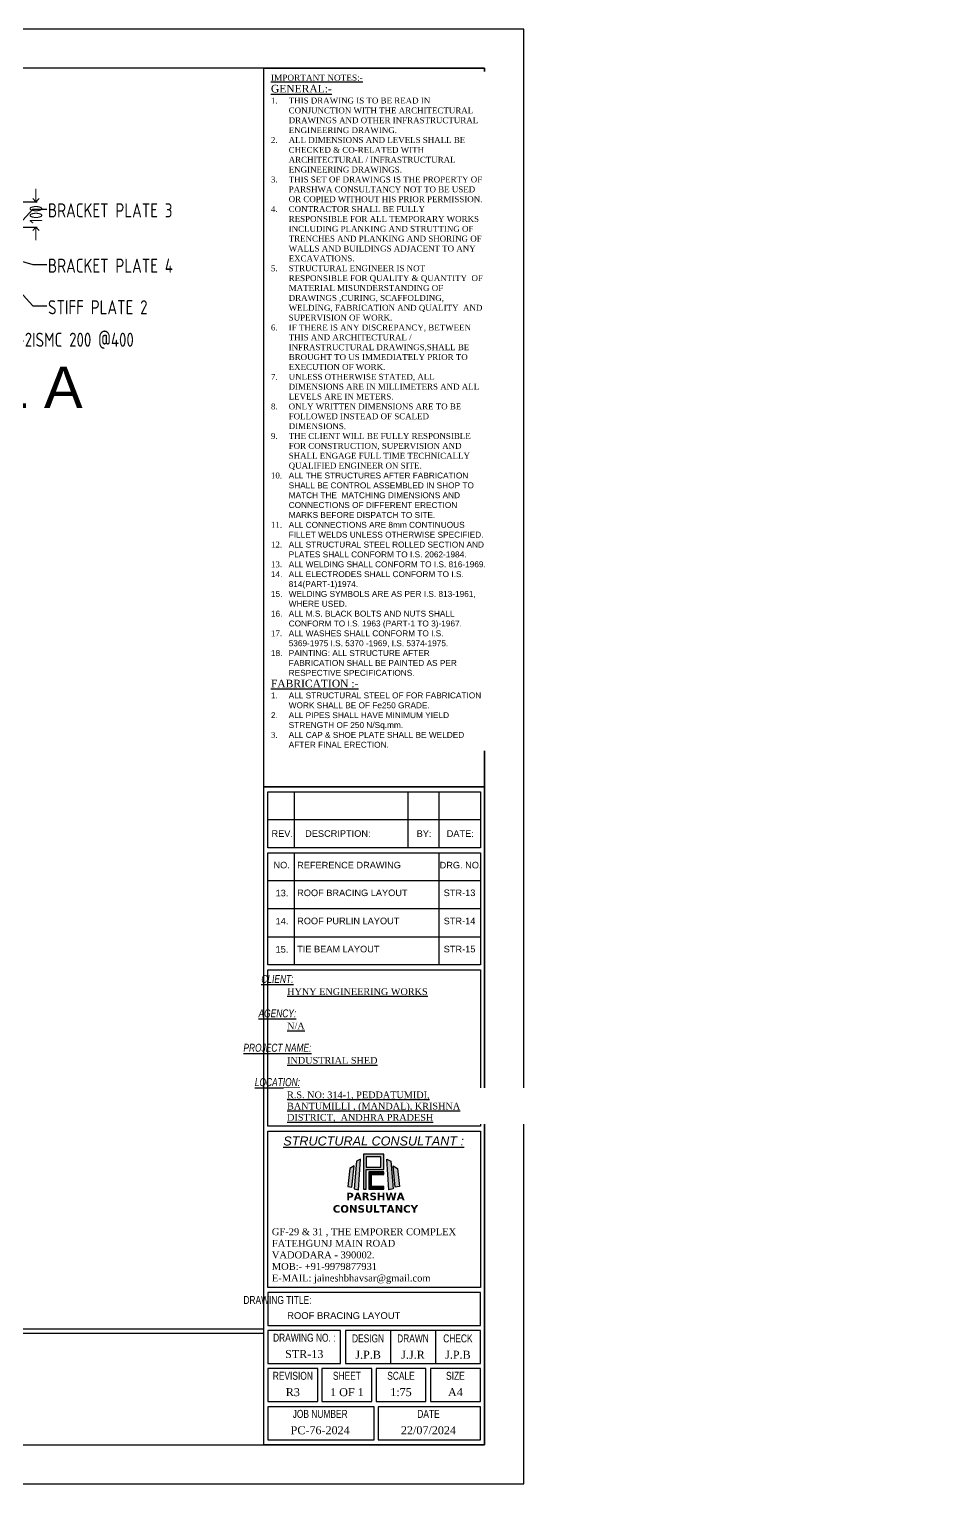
# Model space of a CAD drawing. Header units: millimetres. Extents: x 3470347 to 5996549, y -3470518 to 17149644.
# Drawn here: x 4939037 to 4972441, y 6768858 to 6821582 of the extents above; entities that cross this region are included whole.
import ezdxf
from ezdxf.enums import TextEntityAlignment as Align

# ---------------------------------------------------------------- set-up
doc = ezdxf.new("R2010")
doc.units = ezdxf.units.MM
doc.header["$MEASUREMENT"] = 0
doc.header["$PDMODE"] = 35
doc.header["$PDSIZE"] = -5
doc.linetypes.add('DASHED2', pattern=[0.375, 0.25, -0.125])
doc.layers.get('0').update_dxf_attribs({"linetype": 'CONTINUOUS', "lineweight": 25})
doc.layers.get('DEFPOINTS').update_dxf_attribs({"linetype": 'CONTINUOUS', "lineweight": 25})
for name, color, linetype, lineweight in [('6 TEXT', 7, 'CONTINUOUS', 25), ('rDIMension', 1, 'CONTINUOUS', 18), ('rRCC 1', 3, 'CONTINUOUS', 25), ('rRCC 2', 40, 'CONTINUOUS', 15), ('SHEET', 7, 'CONTINUOUS', 15)]:
    doc.layers.add(name, color=color, linetype=linetype, lineweight=lineweight)
for name, color, linetype in [('Grid', 44, 'CONTINUOUS'), ('lintel', 2, 'CONTINUOUS'), ('STR TEX', 4, 'CONTINUOUS')]:
    doc.layers.add(name, color=color, linetype=linetype)
doc.styles.add('Aerial', font='times.ttf')
doc.styles.add('DIM', font='geniso.shx', dxfattribs={"width": 0.85})
doc.styles.add('JAINIL', font='times.ttf')
doc.styles.add('PDF Arial', font='arial.ttf')
doc.styles.get("Standard").update_dxf_attribs({"font": ''})
doc.styles.add('TEXT3', font='geniso.shx')
doc.styles.add('TEXT3 0.75NA', font='geniso.shx', dxfattribs={"width": 0.75})
doc.styles.get('Standard').set_extended_font_data('AR CENA')
doc.dimstyles.new('ST-100', dxfattribs={"dimscale": 100, "dimtxt": 7, "dimasz": 5, "dimexe": 0.18, "dimexo": 0.0625, "dimgap": 0.2, "dimtad": 0, "dimdec": 0, "dimzin": 0, "dimdsep": 46, "dimtxsty": 'DIM', "dimblk": 'OPEN90', "dimcen": 0.09, "dimclrd": 256, "dimclrt": 7, "dimadec": 0, "dimazin": 0, "dimtfac": 1, "dimtdec": 0, "dimtofl": 0, "dimtmove": 0, "dimatfit": 3, "dimldrblk": 'OPEN90', "dimfxl": 1, "dimtolj": 1, "dimtzin": 0, "dimlwd": -1, "dimarcsym": 0})
doc.dimstyles.new('ST-25', dxfattribs={"dimscale": 100, "dimtxt": 2.5, "dimasz": 2, "dimexe": 0.18, "dimexo": 0.0625, "dimgap": 0.2, "dimtad": 0, "dimdec": 0, "dimlfac": 0.25, "dimzin": 0, "dimdsep": 46, "dimtxsty": 'DIM', "dimblk": 'OPEN90', "dimcen": 0.09, "dimclrd": 256, "dimclrt": 7, "dimadec": 0, "dimazin": 0, "dimtfac": 1, "dimtdec": 0, "dimtofl": 0, "dimtmove": 0, "dimatfit": 3, "dimldrblk": 'OPEN90', "dimfxl": 1, "dimtolj": 1, "dimtzin": 0, "dimlwd": -1, "dimarcsym": 0})

# ---------------------------------------------------------------- blocks, each defined once
blk = doc.blocks.new('_Open90')
at = {"color": 0, "linetype": 'ByBlock', "lineweight": -2}
for p, q in [((0, 0), (-1, 0)), ((-0.5, 0.5), (0, 0)), ((0, 0), (-0.5, -0.5))]:
    blk.add_line(p, q, dxfattribs=at)
blk = doc.blocks.new('*D1532')
at = {"layer": 'DEFPOINTS', "color": 0, "linetype": 'ByBlock'}
for p in [(654784, -1456393), (655363, -1456393), (655363, -1457693)]:
    blk.add_point(p, dxfattribs=at)
at = {"layer": 'rDIMension', "color": 0, "linetype": 'ByBlock', "lineweight": -2}
for p, q in [((655356, -1456393), (654766, -1456393)), ((655356, -1457693), (654766, -1457693))]:
    blk.add_line(p, q, dxfattribs=at)
at = {"layer": 'rDIMension', "linetype": 'ByBlock'}
for p, q in [((654784, -1456493), (654784, -1456870)), ((654784, -1457593), (654784, -1457216))]:
    blk.add_line(p, q, dxfattribs=at)
at = {"layer": 'rDIMension', "linetype": 'ByBlock', "xscale": 100, "yscale": 100, "zscale": 100}
for p, rotation in [((654784, -1456393), 90), ((654784, -1457693), 270)]:
    blk.add_blockref('_Open90', p, dxfattribs=dict(at, rotation=rotation))
at = {"layer": 'rDIMension', "color": 7, "linetype": 'ByBlock', "insert": (654784, -1457043), "char_height": 200, "attachment_point": 5, "rotation": 90, "style": 'DIM'}
blk.add_mtext('\\A1;325', dxfattribs=at)
blk = doc.blocks.new('*D1533')
at = {"layer": 'DEFPOINTS', "color": 0, "linetype": 'ByBlock'}
for p in [(657763, -1455985), (655363, -1456393), (657763, -1456393)]:
    blk.add_point(p, dxfattribs=at)
at = {"layer": 'rDIMension', "color": 0, "linetype": 'ByBlock', "lineweight": -2}
for p, q in [((655363, -1456386), (655363, -1455967)), ((657763, -1456386), (657763, -1455967))]:
    blk.add_line(p, q, dxfattribs=at)
at = {"layer": 'rDIMension', "linetype": 'ByBlock'}
for p, q in [((655463, -1455985), (656390, -1455985)), ((657663, -1455985), (656736, -1455985))]:
    blk.add_line(p, q, dxfattribs=at)
at = {"layer": 'rDIMension', "linetype": 'ByBlock', "xscale": 100, "yscale": 100, "zscale": 100, "rotation": 180}
blk.add_blockref('_Open90', (655363, -1455985), dxfattribs=at)
at = {"layer": 'rDIMension', "linetype": 'ByBlock', "xscale": 100, "yscale": 100, "zscale": 100}
blk.add_blockref('_Open90', (657763, -1455985), dxfattribs=at)
at = {"layer": 'rDIMension', "color": 7, "linetype": 'ByBlock', "insert": (656563, -1455985), "char_height": 200, "attachment_point": 5, "style": 'DIM'}
blk.add_mtext('\\A1;600', dxfattribs=at)
blk = doc.blocks.new('*D1534')
at = {"layer": 'DEFPOINTS', "color": 0, "linetype": 'ByBlock'}
for p in [(655363, -1456216), (655363, -1456393), (655913, -1456393)]:
    blk.add_point(p, dxfattribs=at)
at = {"layer": 'rDIMension', "linetype": 'ByBlock'}
for p, q in [((655263, -1456216), (655163, -1456216)), ((656013, -1456216), (656113, -1456216))]:
    blk.add_line(p, q, dxfattribs=at)
at = {"layer": 'rDIMension', "color": 0, "linetype": 'ByBlock', "lineweight": -2}
for p, q in [((655363, -1456386), (655363, -1456198)), ((655913, -1456386), (655913, -1456198))]:
    blk.add_line(p, q, dxfattribs=at)
at = {"layer": 'rDIMension', "linetype": 'ByBlock', "xscale": 100, "yscale": 100, "zscale": 100}
blk.add_blockref('_Open90', (655363, -1456216), dxfattribs=at)
at = {"layer": 'rDIMension', "linetype": 'ByBlock', "xscale": 100, "yscale": 100, "zscale": 100, "rotation": 180}
blk.add_blockref('_Open90', (655913, -1456216), dxfattribs=at)
at = {"layer": 'rDIMension', "color": 7, "linetype": 'ByBlock', "insert": (655638, -1456216), "char_height": 200, "attachment_point": 5, "style": 'DIM'}
blk.add_mtext('\\A1;138', dxfattribs=at)
blk = doc.blocks.new('*D1535')
at = {"layer": 'DEFPOINTS', "color": 0, "linetype": 'ByBlock'}
for p in [(657163, -1456216), (655913, -1456393), (657163, -1456393)]:
    blk.add_point(p, dxfattribs=at)
at = {"layer": 'rDIMension', "color": 0, "linetype": 'ByBlock', "lineweight": -2}
for p, q in [((655913, -1456386), (655913, -1456198)), ((657163, -1456387), (657163, -1456198))]:
    blk.add_line(p, q, dxfattribs=at)
at = {"layer": 'rDIMension', "linetype": 'ByBlock'}
for p, q in [((656013, -1456216), (656382, -1456216)), ((657063, -1456216), (656694, -1456216))]:
    blk.add_line(p, q, dxfattribs=at)
at = {"layer": 'rDIMension', "linetype": 'ByBlock', "xscale": 100, "yscale": 100, "zscale": 100, "rotation": 180}
blk.add_blockref('_Open90', (655913, -1456216), dxfattribs=at)
at = {"layer": 'rDIMension', "linetype": 'ByBlock', "xscale": 100, "yscale": 100, "zscale": 100}
blk.add_blockref('_Open90', (657163, -1456216), dxfattribs=at)
at = {"layer": 'rDIMension', "color": 7, "linetype": 'ByBlock', "insert": (656538, -1456216), "char_height": 200, "attachment_point": 5, "style": 'DIM'}
blk.add_mtext('\\A1;313', dxfattribs=at)
blk = doc.blocks.new('*D1536')
at = {"layer": 'DEFPOINTS', "color": 0, "linetype": 'ByBlock'}
for p in [(657763, -1456216), (657163, -1456393), (657763, -1456393)]:
    blk.add_point(p, dxfattribs=at)
at = {"layer": 'rDIMension', "color": 0, "linetype": 'ByBlock', "lineweight": -2}
for p, q in [((657163, -1456386), (657163, -1456198)), ((657763, -1456386), (657763, -1456198))]:
    blk.add_line(p, q, dxfattribs=at)
at = {"layer": 'rDIMension', "linetype": 'ByBlock'}
for p, q in [((657263, -1456216), (657307, -1456216)), ((657663, -1456216), (657619, -1456216))]:
    blk.add_line(p, q, dxfattribs=at)
at = {"layer": 'rDIMension', "linetype": 'ByBlock', "xscale": 100, "yscale": 100, "zscale": 100, "rotation": 180}
blk.add_blockref('_Open90', (657163, -1456216), dxfattribs=at)
at = {"layer": 'rDIMension', "linetype": 'ByBlock', "xscale": 100, "yscale": 100, "zscale": 100}
blk.add_blockref('_Open90', (657763, -1456216), dxfattribs=at)
at = {"layer": 'rDIMension', "color": 7, "linetype": 'ByBlock', "insert": (657463, -1456216), "char_height": 200, "attachment_point": 5, "style": 'DIM'}
blk.add_mtext('\\A1;150', dxfattribs=at)
blk = doc.blocks.new('*D1537')
at = {"layer": 'DEFPOINTS', "color": 0, "linetype": 'ByBlock'}
for p in [(655399, -1457295), (655141, -1457693), (655363, -1457693)]:
    blk.add_point(p, dxfattribs=at)
at = {"layer": 'rDIMension', "linetype": 'ByBlock'}
for p, q in [((655141, -1457195), (655141, -1457095)), ((655141, -1457693), (655141, -1457984)), ((655141, -1457793), (655141, -1457893))]:
    blk.add_line(p, q, dxfattribs=at)
at = {"layer": 'rDIMension', "color": 0, "linetype": 'ByBlock', "lineweight": -2}
for p, q in [((655392, -1457295), (655123, -1457295)), ((655356, -1457693), (655123, -1457693))]:
    blk.add_line(p, q, dxfattribs=at)
at = {"layer": 'rDIMension', "linetype": 'ByBlock', "xscale": 100, "yscale": 100, "zscale": 100}
for p, rotation in [((655141, -1457295), 270), ((655141, -1457693), 90)]:
    blk.add_blockref('_Open90', p, dxfattribs=dict(at, rotation=rotation))
at = {"layer": 'rDIMension', "color": 7, "linetype": 'ByBlock', "insert": (655141, -1458140), "char_height": 200, "attachment_point": 5, "rotation": 90, "style": 'DIM'}
blk.add_mtext('\\A1;100', dxfattribs=at)
blk = doc.blocks.new('*D1538')
at = {"layer": 'DEFPOINTS', "color": 0, "linetype": 'ByBlock'}
for p in [(655141, -1456895), (655399, -1456895), (655399, -1457295)]:
    blk.add_point(p, dxfattribs=at)
at = {"layer": 'rDIMension', "color": 0, "linetype": 'ByBlock', "lineweight": -2}
for p, q in [((655392, -1456895), (655123, -1456895)), ((655392, -1457295), (655123, -1457295))]:
    blk.add_line(p, q, dxfattribs=at)
at = {"layer": 'rDIMension', "linetype": 'ByBlock'}
for p, q in [((655141, -1456795), (655141, -1456695)), ((655141, -1456895), (655141, -1456724)), ((655141, -1457395), (655141, -1457495))]:
    blk.add_line(p, q, dxfattribs=at)
at = {"layer": 'rDIMension', "linetype": 'ByBlock', "xscale": 100, "yscale": 100, "zscale": 100}
for p, rotation in [((655141, -1456895), 270), ((655141, -1457295), 90)]:
    blk.add_blockref('_Open90', p, dxfattribs=dict(at, rotation=rotation))
at = {"layer": 'rDIMension', "color": 7, "linetype": 'ByBlock', "insert": (655141, -1456568), "char_height": 200, "attachment_point": 5, "rotation": 90, "style": 'DIM'}
blk.add_mtext('\\A1;100', dxfattribs=at)
blk = doc.blocks.new('*D1539')
at = {"layer": 'DEFPOINTS', "color": 0, "linetype": 'ByBlock'}
for p in [(657763, -1456393), (658130, -1456393), (657763, -1456792)]:
    blk.add_point(p, dxfattribs=at)
at = {"layer": 'rDIMension', "linetype": 'ByBlock'}
for p, q in [((658130, -1456293), (658130, -1456193)), ((658130, -1456892), (658130, -1456992))]:
    blk.add_line(p, q, dxfattribs=at)
at = {"layer": 'rDIMension', "color": 0, "linetype": 'ByBlock', "lineweight": -2}
for p, q in [((657769, -1456393), (658148, -1456393)), ((657769, -1456792), (658148, -1456792))]:
    blk.add_line(p, q, dxfattribs=at)
at = {"layer": 'rDIMension', "linetype": 'ByBlock', "xscale": 100, "yscale": 100, "zscale": 100}
for p, rotation in [((658130, -1456393), 270), ((658130, -1456792), 90)]:
    blk.add_blockref('_Open90', p, dxfattribs=dict(at, rotation=rotation))
at = {"layer": 'rDIMension', "color": 7, "linetype": 'ByBlock', "insert": (658130, -1456592), "char_height": 200, "attachment_point": 5, "rotation": 90, "style": 'DIM'}
blk.add_mtext('\\A1;100', dxfattribs=at)
blk = doc.blocks.new('*D1540')
at = {"layer": 'DEFPOINTS', "color": 0, "linetype": 'ByBlock'}
for p in [(655763, -1458493), (657363, -1458493), (657363, -1458643)]:
    blk.add_point(p, dxfattribs=at)
at = {"layer": 'rDIMension', "color": 0, "linetype": 'ByBlock', "lineweight": -2}
for p, q in [((655763, -1458499), (655763, -1458661)), ((657363, -1458499), (657363, -1458661))]:
    blk.add_line(p, q, dxfattribs=at)
at = {"layer": 'rDIMension', "linetype": 'ByBlock'}
for p, q in [((655863, -1458643), (656381, -1458643)), ((657263, -1458643), (656744, -1458643))]:
    blk.add_line(p, q, dxfattribs=at)
at = {"layer": 'rDIMension', "linetype": 'ByBlock', "xscale": 100, "yscale": 100, "zscale": 100, "rotation": 180}
blk.add_blockref('_Open90', (655763, -1458643), dxfattribs=at)
at = {"layer": 'rDIMension', "linetype": 'ByBlock', "xscale": 100, "yscale": 100, "zscale": 100}
blk.add_blockref('_Open90', (657363, -1458643), dxfattribs=at)
at = {"layer": 'rDIMension', "color": 7, "linetype": 'ByBlock', "insert": (656563, -1458643), "char_height": 200, "attachment_point": 5, "style": 'DIM'}
blk.add_mtext('\\A1;400', dxfattribs=at)
blk = doc.blocks.new('Q')
at = {"linetype": 'Continuous', "ltscale": 0.5}
h = blk.add_hatch(color=152, dxfattribs=at)
h.dxf.hatch_style = 1
h.paths.add_polyline_path([(6.07, 15.37), (5.53, 10.52), (6.67, 10.29), (7.27, 16.02)])
h.paths.add_polyline_path([(18.9, 15.37), (19.44, 10.52), (18.3, 10.29), (17.7, 16.02)])
h = blk.add_hatch(color=10, dxfattribs=at)
h.dxf.hatch_style = 1
h.paths.add_polyline_path([(7.87, 17.31), (7.27, 9.83), (8.41, 9.62), (8.96, 17.82)])
h.paths.add_polyline_path([(17.1, 17.31), (17.7, 9.83), (16.56, 9.62), (16.01, 17.82)])
h = blk.add_hatch(color=152, dxfattribs=at)
h.dxf.hatch_style = 1
h.paths.add_polyline_path([(9.79, 19.18), (9.79, 9.76), (10.5, 9.76), (10.5, 15.05), (15.19, 15.05), (15.19, 19.18)])
h.paths.add_polyline_path([(10.5, 18.5), (10.5, 15.72), (14.45, 15.72), (14.45, 18.5)], flags=16)
h = blk.add_hatch(color=152, dxfattribs=at)
h.dxf.hatch_style = 1
h.paths.add_polyline_path([(11.15, 14.43), (11.15, 9.76), (15.19, 9.76), (15.19, 10.52), (11.87, 10.52), (11.87, 13.69), (15.19, 13.69), (15.19, 14.43)])
at = {"color": 152, "linetype": 'Continuous'}
for points in [[(6.07, 15.37), (5.53, 10.52), (6.67, 10.29), (7.27, 16.02), (6.07, 15.37)], [(9.79, 19.18), (9.79, 9.76), (10.5, 9.76), (10.5, 15.05), (15.19, 15.05), (15.19, 19.18), (9.79, 19.18)], [(10.5, 18.5), (10.5, 15.72), (14.45, 15.72), (14.45, 18.5), (10.5, 18.5)], [(18.9, 15.37), (19.44, 10.52), (18.3, 10.29), (17.7, 16.02), (18.9, 15.37)], [(11.15, 14.43), (11.15, 9.76), (15.19, 9.76), (15.19, 10.52), (11.87, 10.52), (11.87, 13.69), (15.19, 13.69), (15.19, 14.43), (11.15, 14.43)]]:
    blk.add_lwpolyline(points, dxfattribs=at)
at = {"color": 10, "linetype": 'Continuous'}
for points in [[(7.87, 17.31), (7.27, 9.83), (8.41, 9.62), (8.96, 17.82), (7.87, 17.31)], [(17.1, 17.31), (17.7, 9.83), (16.56, 9.62), (16.01, 17.82), (17.1, 17.31)]]:
    blk.add_lwpolyline(points, dxfattribs=at)
at = {"linetype": 'Continuous', "insert": (1.32, 8.82), "char_height": 2, "attachment_point": 1}
blk.add_mtext_dynamic_manual_height_columns('\\pxqc;{\\fVerdana|b1|i0|c0|p34;\\C152;PARSHWA\\PCONSULTANCY }', width=23.282, gutter_width=1, heights=[6.3], dxfattribs=at)
blk = doc.blocks.new('DA')
at = {"layer": '6 TEXT', "linetype": 'ByBlock'}
h = blk.add_hatch(color=8, dxfattribs=at)
h.dxf.hatch_style = 1
h.paths.add_polyline_path([(655786.7, -1457716.5), (656050.7, -1457716.5, 0.4142136), (656062.7, -1457704.5), (656062.7, -1457692.5), (655762.7, -1457692.5), (655762.7, -1458492.5), (656062.7, -1458492.5), (656062.7, -1458480.5, 0.4142136), (656050.7, -1458468.5), (655786.7, -1458468.5)])
h = blk.add_hatch(color=8, dxfattribs=at)
h.dxf.hatch_style = 1
h.paths.add_polyline_path([(657338.7, -1457716.5), (657074.7, -1457716.5, -0.4142136), (657062.7, -1457704.5), (657062.7, -1457692.5), (657362.7, -1457692.5), (657362.7, -1458492.5), (657062.7, -1458492.5), (657062.7, -1458480.5, -0.4142136), (657074.7, -1458468.5), (657338.7, -1458468.5)])
at = {"color": 9, "linetype": 'DASHED2'}
for p, q in [((655912.7, -1456392.5), (655912.7, -1457692.5)), ((657162.7, -1456392.8), (657162.7, -1457692.8)), ((657762.7, -1456792.3), (655362.7, -1456792.3))]:
    blk.add_line(p, q, dxfattribs=at)
at = {"color": 1, "linetype": 'ByBlock'}
for points in [[(655398.7, -1456874.5), (655398.7, -1456914.5), (655698.7, -1456914.5), (655698.7, -1456874.5)], [(657726.7, -1456874.5), (657726.7, -1456914.5), (657426.7, -1456914.5), (657426.7, -1456874.5)], [(655398.7, -1457314.5), (655398.7, -1457274.5), (655698.7, -1457274.5), (655698.7, -1457314.5)], [(657726.7, -1457314.5), (657726.7, -1457274.5), (657426.7, -1457274.5), (657426.7, -1457314.5)]]:
    blk.add_lwpolyline(points, close=True, dxfattribs=at)
at = {"layer": '6 TEXT', "color": 30, "linetype": 'ByBlock', "true_color": 0xf26722}
blk.add_lwpolyline([(655362.7, -1456392.5), (657762.7, -1456392.5), (657762.7, -1457692.5), (655362.7, -1457692.5)], close=True, dxfattribs=at)
at = {"layer": '6 TEXT', "color": 6, "linetype": 'ByBlock'}
for points in [[(656062.7, -1457704.5), (656062.7, -1457692.5), (655762.7, -1457692.5), (655762.7, -1458492.5), (656062.7, -1458492.5), (656062.7, -1458480.5, 0.4142136), (656050.7, -1458468.5), (655786.7, -1458468.5), (655786.7, -1457716.5), (656050.7, -1457716.5, 0.4142136)], [(657062.7, -1457704.5), (657062.7, -1457692.5), (657362.7, -1457692.5), (657362.7, -1458492.5), (657062.7, -1458492.5), (657062.7, -1458480.5, -0.4142136), (657074.7, -1458468.5), (657338.7, -1458468.5), (657338.7, -1457716.5), (657074.7, -1457716.5, -0.4142136)]]:
    blk.add_lwpolyline(points, format="xyb", close=True, dxfattribs=at)
at = {"layer": 'lintel', "color": 1, "linetype": 'ByBlock'}
for points in [[(655698.7, -1456392.5), (655762.7, -1456392.5), (655762.7, -1458492.5), (655698.7, -1458492.5)], [(657426.7, -1456392.5), (657362.7, -1456392.5), (657362.7, -1458492.5), (657426.7, -1458492.5)]]:
    blk.add_lwpolyline(points, close=True, dxfattribs=at)
at = {"layer": 'lintel', "color": 4, "linetype": 'ByBlock'}
for points in [[(655818.5, -1456472.7), (655590.3, -1456708.4), (656007, -1457111.9), (656235.1, -1456876.2)], [(655819, -1456503.3), (655620.9, -1456707.9), (656006.5, -1457081.3), (656204.6, -1456876.7)], [(657326.7, -1456502.5), (656998.7, -1456502.5), (656998.7, -1457082.5), (657326.7, -1457082.5)], [(657305.1, -1456524.1), (657020.3, -1456524.1), (657020.3, -1457060.9), (657305.1, -1457060.9)]]:
    blk.add_lwpolyline(points, close=True, dxfattribs=at)
at = {"layer": 'rRCC 1', "color": 7, "char_height": 220, "attachment_point": 4, "line_spacing_factor": 0.7, "style": 'DIM'}
for s, insert in [('\\A1;BRACKET PLATE 3', (658317.7, -1456527.8)), ('\\A1;BRACKET PLATE 4', (658317.7, -1457390.6)), ('\\A1;STIFF PLATE 2', (658317.7, -1458038.7))]:
    blk.add_mtext(s, dxfattribs=dict(at, insert=insert))
at = {"layer": 'rRCC 1', "color": 7, "insert": (657954.9, -1458561.4), "char_height": 220, "attachment_point": 4, "style": 'DIM', "bg_fill": 2}
blk.add_mtext('\\A1;2ISMC 200 @400', dxfattribs=at)
at = {"layer": 'rRCC 2', "style": 'PDF Arial'}
blk.add_text('DETAIL A', height=648.43, dxfattribs=at).set_placement((656845.2, -1459286.9), align=Align.MIDDLE_CENTER)
at = {"layer": 'rDIMension', "color": 7, "linetype": 'ByBlock'}
for base, p1, p2, picture, middle in [((657762.7, -1455984.5), (655362.7, -1456392.5), (657762.7, -1456392.5), '*D1533', (656562.7, -1455984.5)), ((655362.7234035, -1456216.1929618), (655912.7234035, -1456392.53134), (655362.7234035, -1456392.53134), '*D1534', (655637.7234035, -1456216.1929618)), ((657162.7234035, -1456216.1929618), (655912.7234035, -1456392.53134), (657162.7234035, -1456392.7634653), '*D1535', (656537.7234035, -1456216.1929618)), ((657762.7, -1456216.2), (657162.7, -1456392.5), (657762.7, -1456392.5), '*D1536', (657462.7, -1456216.2)), ((657362.7, -1458643.1), (655762.7, -1458492.5), (657362.7, -1458492.5), '*D1540', (656562.7, -1458643.1))]:
    dim = blk.add_linear_dim(base=base, p1=p1, p2=p2, dimstyle='ST-25', override={"dimtxt": 2, "dimasz": 1, "dimblk": 'Open90', "dimtmove": 1}, dxfattribs=at)
    dim.commit()
    dim.dimension.update_dxf_attribs({"geometry": picture, "text_midpoint": middle})
dim = blk.add_aligned_dim(p1=(657762.7, -1456792.3), p2=(657762.7, -1456392.5), distance=-367.1, dimstyle='ST-25', override={"dimtxt": 2, "dimasz": 1, "dimblk": 'Open90', "dimtmove": 1}, dxfattribs=at)
dim.commit()
dim.dimension.update_dxf_attribs({"geometry": '*D1539', "text_midpoint": (658129.9, -1456592.4)})
dim = blk.add_linear_dim(base=(654783.7, -1456392.5), p1=(655362.7, -1457692.5), p2=(655362.7, -1456392.5), angle=90, dimstyle='ST-25', override={"dimtxt": 2, "dimasz": 1, "dimblk": 'Open90', "dimtmove": 1}, dxfattribs=at)
dim.commit()
dim.dimension.update_dxf_attribs({"geometry": '*D1532', "text_midpoint": (654783.7, -1457042.5)})
for base, p1, p2, picture, middle in [((655141.1, -1456894.5), (655398.7, -1457294.5), (655398.7, -1456894.5), '*D1538', (655141.1, -1456567.8)), ((655141.0674266, -1457692.53134), (655398.7234035, -1457294.53134), (655362.7234035, -1457692.53134), '*D1537', (655141.0674266, -1458139.6847499))]:
    dim = blk.add_linear_dim(base=base, p1=p1, p2=p2, angle=90, dimstyle='ST-25', override={"dimtxt": 2, "dimasz": 1, "dimblk": 'Open90', "dimtmove": 1}, dxfattribs=at)
    dim.commit()
    dim.dimension.update_dxf_attribs({"geometry": picture, "text_midpoint": middle, "dimtype": 128})
at = {"layer": 'rRCC 1'}
for points in [[(657762.7, -1456855.6), (658082.8, -1456507.7), (658300.6, -1456507.7)], [(657426.7, -1457180.6), (658082.8, -1457370.5), (658300.6, -1457370.5)], [(657576.7, -1457462.5), (658082.8, -1458018.6), (658300.6, -1458018.6)]]:
    blk.add_leader(points, dimstyle='ST-100', override={"dimasz": 1.3}, dxfattribs=at)
blk.add_leader([(657426.7, -1458242.6), (657834.7, -1458561.4), (657937.5, -1458561.4)], dimstyle='ST-100', override={"dimasz": 1.3}, dxfattribs=at)

msp = doc.modelspace()

# ---------------------------------------------------------------- linework, layer by layer
at = {"lineweight": 25}
for p, q in [((4948647.56, 6793938.68, 0), (4948647.56, 6791915.14, 0)), ((4952757.04, 6793938.68, 0), (4952757.04, 6791915.14, 0)), ((4953880.96, 6793938.68, 0), (4953880.96, 6791915.14, 0)), ((4947690.77, 6792934.48, 0), (4955388.78, 6792934.48, 0)), ((4948647.56, 6791733.15, 0), (4948647.56, 6787670.93, 0)), ((4953880.96, 6791733.15, 0), (4953880.96, 6787670.93, 0)), ((4947690.77, 6790728.96, 0), (4955388.78, 6790728.96, 0)), ((4947690.77, 6789709.62, 0), (4955388.78, 6789709.62, 0)), ((4947690.77, 6788690.27, 0), (4955388.78, 6788690.27, 0)), ((4883814.56, 6774476.57, 0), (4947539.01, 6774476.57, 0)), ((4883814.56, 6774319.46, 0), (4947539.01, 6774319.46, 0)), ((4952134.81, 6774418.46, 0), (4952134.81, 6773219.53, 0)), ((4953761.8, 6774418.46, 0), (4953761.8, 6773219.53, 0))]:
    msp.add_line(p, q, dxfattribs=at)
at = {"lineweight": 25, "elevation": 0}
for points in [[(4955540.55, 6794120.67), (4947539.01, 6794120.67), (4947539.01, 6820164.3), (4955540.55, 6820164.3)], [(4947539.01, 6794120.67), (4955540.55, 6794120.67), (4955540.55, 6770275.68), (4947539.01, 6770275.68)], [(4947690.77, 6793938.68), (4955388.78, 6793938.68), (4955388.78, 6791915.14), (4947690.77, 6791915.14)], [(4947690.77, 6791733.15), (4955388.78, 6791733.15), (4955388.78, 6787670.93), (4947690.77, 6787670.93)], [(4955388.78, 6781826.16), (4947690.77, 6781826.16), (4947690.77, 6787488.94), (4955388.78, 6787488.94)], [(4955388.78, 6775981.38), (4947690.77, 6775981.38), (4947690.77, 6781644.16), (4955388.78, 6781644.16)], [(4947690.77, 6774600.46), (4955388.78, 6774600.46), (4955388.78, 6775799.39), (4947690.77, 6775799.39)], [(4947690.77, 6773219.53), (4950325.83, 6773219.53), (4950325.83, 6774418.46), (4947690.77, 6774418.46)], [(4950507.83, 6773219.53), (4955388.78, 6773219.53), (4955388.78, 6774418.46), (4950507.83, 6774418.46)], [(4947690.77, 6771838.6), (4949498.18, 6771838.6), (4949498.18, 6773037.54), (4947690.77, 6773037.54)], [(4949649.95, 6771838.6), (4951457.36, 6771838.6), (4951457.36, 6773037.54), (4949649.95, 6773037.54)], [(4951609.13, 6771838.6), (4953416.54, 6771838.6), (4953416.54, 6773037.54), (4951609.13, 6773037.54)], [(4953581.37, 6771838.6), (4955388.78, 6771838.6), (4955388.78, 6773037.54), (4953581.37, 6773037.54)], [(4947690.77, 6770457.68), (4951539.78, 6770457.68), (4951539.78, 6771656.61), (4947690.77, 6771656.61)], [(4951691.54, 6770457.68), (4955388.78, 6770457.68), (4955388.78, 6771656.61), (4951691.54, 6771656.61)]]:
    msp.add_lwpolyline(points, close=True, dxfattribs=at)

# ---------------------------------------------------------------- block references
at = {"lineweight": 25, "xscale": 134.9460513000935, "yscale": 134.9460513000935, "zscale": 134.9460513000935}
msp.add_blockref('Q', (4949837.99, 6778219.84, 0), dxfattribs=at)
at = {"layer": 'lintel', "color": 1, "linetype": 'ByBlock', "xscale": 2.32404415192793, "yscale": 2.32404415192793, "zscale": 2.32404415192793}
msp.add_blockref('DA', (3409762.28, 10200047.63), dxfattribs=at)

# ---------------------------------------------------------------- texts
at = {"lineweight": 25, "attachment_point": 2}
for s, insert, char_height, style in [('\\pxql;{\\farial|b0|i1|c0|p0;\\L\\C1;CLIENT:}', (4948034.77, 6787302.57, 0), 290.0069, 'TEXT3 0.75NA'), ('\\pxql;{\\farial|b0|i1|c0|p0;\\L\\C1;AGENCY:}', (4948034.77, 6786056.15, 0), 290.0069, 'TEXT3 0.75NA'), ('\\pxql;{\\farial|b0|i1|c0|p0;\\L\\C1;PROJECT NAME:}', (4948034.77, 6784809.74, 0), 290.0069, 'TEXT3 0.75NA'), ('\\pxql;{\\farial|b0|i1|c0|p0;\\L\\C1;LOCATION:}', (4948034.77, 6783563.32, 0), 290.0069, 'TEXT3 0.75NA'), ('\\pxqc;{\\farial|b0|i1|c0|p0;\\L\\W1;\\C1;STRUCTURAL CONSULTANT : }', (4951522.83, 6781449.28, 0), 327.0625, 'TEXT3 0.75NA'), ('\\pxql;{\\farial|b0|i0|c0|p0;\\C1;DRAWING TITLE:}', (4948034.77, 6775668.18, 0), 290.0069, 'TEXT3 0.75NA'), ('\\pxqc;{\\farial|b0|i0|c0|p0;\\C1;DRAWING NO. :}', (4949008.3, 6774302, 0), 290.0069, 'TEXT3 0.75NA'), ('\\pxqc;{\\farial|b0|i0|c0|p0;\\C1;DESIGN}', (4951321.32, 6774276.85, 0), 290.0069, 'TEXT3 0.75NA'), ('\\pxqc;{\\farial|b0|i0|c0|p0;\\C1;DRAWN}', (4952948.3, 6774276.85, 0), 290.0069, 'TEXT3 0.75NA'), ('\\pxqc;{\\farial|b0|i0|c0|p0;\\C1;CHECK}', (4954575.29, 6774276.85, 0), 290.0069, 'TEXT3 0.75NA'), ('\\pxqc;{\\C22;STR-13}', (4949008.3, 6773709.52, 0), 290.0069, 'JAINIL'), ('\\pxqc;{\\C22;J.P.B}', (4951321.32, 6773684.38, 0), 290.0069, 'JAINIL'), ('\\pxqc;{\\C22;J.J.R}', (4952948.3, 6773684.38, 0), 290.0069, 'JAINIL'), ('\\pxqc;{\\C22;J.P.B}', (4954575.29, 6773684.38, 0), 290.0069, 'JAINIL'), ('\\pxqc;{\\farial|b0|i0|c0|p0;\\C1;REVISION}', (4948594.48, 6772921.07, 0), 290.0069, 'TEXT3 0.75NA'), ('\\pxqc;{\\farial|b0|i0|c0|p0;\\C1;SHEET}', (4950553.66, 6772921.07, 0), 290.0069, 'TEXT3 0.75NA'), ('\\pxqc;{\\farial|b0|i0|c0|p0;\\C1;SCALE}', (4952512.83, 6772921.07, 0), 290.0069, 'TEXT3 0.75NA'), ('\\pxqc;{\\farial|b0|i0|c0|p0;\\C1;SIZE}', (4954485.07, 6772921.07, 0), 290.0069, 'TEXT3 0.75NA'), ('\\pxqc;{\\C22;R3}', (4948594.48, 6772328.59, 0), 290.0069, 'JAINIL'), ('\\pxqc;{\\C22;1 OF 1}', (4950553.66, 6772328.59, 0), 290.0069, 'JAINIL'), ('\\pxqc;{\\C22;1:75}', (4952512.83, 6772328.59, 0), 290.0069, 'JAINIL'), ('\\pxqc;{\\C22;A4}', (4954485.07, 6772328.59, 0), 290.0069, 'JAINIL'), ('\\pxqc;{\\farial|b0|i0|c0|p0;\\C1;JOB NUMBER}', (4949584.53, 6771540.15, 0), 290.0069, 'TEXT3 0.75NA'), ('\\pxqc;{\\farial|b0|i0|c0|p0;\\C1;DATE}', (4953509.41, 6771540.15, 0), 290.0069, 'TEXT3 0.75NA'), ('\\pxqc;{\\C22;PC-76-2024', (4949584.53, 6770947.67, 0), 290.0069, 'JAINIL'), ('\\pxqc;{\\C22;22/07/2024}', (4953509.41, 6770947.67, 0), 290.0069, 'JAINIL')]:
    msp.add_mtext(s, dxfattribs=dict(at, insert=insert, char_height=char_height, style=style))
at = {"lineweight": 25, "attachment_point": 1, "style": 'TEXT3'}
for s, insert, char_height, width in [('{\\ftimes new roman|b0|i0|c0|p0;\\LHYNY ENGINEERING WORKS}', (4948388.26, 6786822.34, 0), 244.7504, 66881.0049), ('{\\ftimes new roman|b0|i0|c0|p0;\\LN/A}', (4948388.26, 6785575.92, 0), 244.7504, 66881.0049), ('{\\ftimes new roman|b0|i0|c0|p0;\\LINDUSTRIAL SHED}', (4948384.93, 6784329.35, 0), 244.7504, 66881.0049), ('{\\ftimes new roman|b0|i0|c0|p0;GF-29 & 31 , THE EMPORER COMPLEX\\PFATEHGUNJ MAIN ROAD\\PVADODARA - 390002.\\PMOB:- +91-9979877931\\PE-MAIL: jaineshbhavsar@gmail.com}', (4947833.57, 6778122.59, 0), 251.455, 68713.1198), ('{\\farial|b0|i0|c0|p0;\\C22;ROOF BRACING LAYOUT}', (4948388.26, 6775080.69, 0), 244.7504, 5845.3479)]:
    msp.add_mtext(s, dxfattribs=dict(at, insert=insert, char_height=char_height, width=width))
at = {"layer": 'STR TEX', "color": 6, "lineweight": 25, "char_height": 238.6643, "attachment_point": 4, "style": 'JAINIL'}
for s, insert in [('\\pxql;{\\farial|b0|i0|c0|p0;\\C31;REV.}', (4947820.45, 6792425.88, 0)), ('\\pxql;{\\farial|b0|i0|c0|p0;\\C31;DESCRIPTION:}', (4949039.79, 6792425.88, 0)), ('\\pxql;{\\farial|b0|i0|c0|p0;\\C31;BY:}', (4953080.92, 6792425.88, 0)), ('\\pxql;{\\farial|b0|i0|c0|p0;\\C31;DATE:}', (4954170.25, 6792425.88, 0)), ('\\pxql;{\\farial|b0|i0|c0|p0;\\C31;NO.}', (4947892.74, 6791282.04, 0)), ('\\pxql;{\\farial|b0|i0|c0|p0;\\C31;REFERENCE DRAWING}', (4948750.62, 6791282.04, 0)), ('\\pxql;{\\farial|b0|i0|c0|p0;\\C31;DRG. NO.}', (4953912.9, 6791282.04, 0)), ('\\pxql;{\\farial|b0|i0|c0|p0;\\C22;13.}', (4947969.54, 6790270.27, 0)), ('\\pxql;{\\farial|b0|i0|c0|p0;\\C22;ROOF BRACING LAYOUT}', (4948750.62, 6790277.85, 0)), ('\\pxql;{\\farial|b0|i0|c0|p0;\\C22;STR-13}', (4954061, 6790277.85, 0)), ('\\pxql;{\\farial|b0|i0|c0|p0;\\C22;14.}', (4947969.54, 6789250.93, 0)), ('\\pxql;{\\farial|b0|i0|c0|p0;\\C22;ROOF PURLIN LAYOUT}', (4948750.62, 6789258.51, 0)), ('\\pxql;{\\farial|b0|i0|c0|p0;\\C22;STR-14}', (4954061, 6789258.51, 0)), ('\\pxql;{\\farial|b0|i0|c0|p0;\\C22;15.}', (4947969.54, 6788231.59, 0)), ('\\pxql;{\\farial|b0|i0|c0|p0;\\C22;TIE BEAM LAYOUT}', (4948750.62, 6788239.17, 0)), ('\\pxql;{\\farial|b0|i0|c0|p0;\\C22;STR-15}', (4954061, 6788239.17, 0))]:
    msp.add_mtext(s, dxfattribs=dict(at, insert=insert))

# ---------------------------------------------------------------- next in the draw order: linework, layer by layer
at = {"color": 192, "lineweight": 25, "elevation": 0}
msp.add_lwpolyline([(4882394.24, 6768858.03), (4956960.86, 6768858.03), (4956960.86, 6821581.96), (4882394.24, 6821581.96)], close=True, dxfattribs=at)
at = {"layer": 'SHEET', "color": 220, "lineweight": 25, "elevation": 0}
msp.add_lwpolyline([(4883814.56, 6770275.68), (4955540.55, 6770275.68), (4955540.55, 6820164.3), (4883814.56, 6820164.3)], close=True, dxfattribs=at)

# ---------------------------------------------------------------- next in the draw order: texts
at = {"lineweight": 25, "insert": (4948384.58, 6783079.42, 0), "char_height": 244.7504, "width": 66881.0049, "attachment_point": 1, "style": 'TEXT3', "bg_fill": 2}
msp.add_mtext('{\\ftimes new roman|b0|i0|c0|p0;\\LR.S. NO: 314-1, PEDDATUMIDI,\\PBANTUMILLI , (MANDAL), KRISHNA\\PDISTRICT,  ANDHRA PRADESH}', dxfattribs=at)
at = {"layer": 'Grid', "color": 7, "lineweight": 25, "insert": (4947800.59, 6819931.92, 0), "char_height": 214.51212, "attachment_point": 1, "style": 'Aerial', "bg_fill": 2}
msp.add_mtext_dynamic_manual_height_columns('{\\H1.035928x;\\L\\C71;IMPORTANT NOTES:-\\P\\H1.245572x;\\C4;GENERAL:-}\\P\\pxi-3,l3,t3;1.^ITHIS DRAWING IS TO BE READ IN CONJUNCTION WITH THE ARCHITECTURAL DRAWINGS AND OTHER INFRASTRUCTURAL ENGINEERING DRAWING.\\P2.^IALL DIMENSIONS AND LEVELS SHALL BE CHECKED & CO-RELATED WITH ARCHITECTURAL / INFRASTRUCTURAL ENGINEERING DRAWINGS.\\P3.^I{\\C0;THIS SET OF DRAWINGS IS THE PROPERTY OF PARSHWA CONSULTANCY NOT TO BE USED OR COPIED WITHOUT HIS PRIOR PERMISSION.\\P4.^ICONTRACTOR SHALL BE FULLY RESPONSIBLE FOR ALL TEMPORARY WORKS INCLUDING PLANKING AND STRUTTING OF TRENCHES AND PLANKING AND SHORING OF WALLS AND BUILDINGS ADJACENT TO ANY EXCAVATIONS.\\P5.^ISTRUCTURAL ENGINEER IS NOT RESPONSIBLE FOR QUALITY & QUANTITY  OF MATERIAL MISUNDERSTANDING OF DRAWINGS ,CURING, SCAFFOLDING, WELDING, FABRICATION AND QUALITY  AND SUPERVISION OF WORK.}\\P6.^IIF THERE IS ANY DISCREPANCY, BETWEEN THIS AND ARCHITECTURAL / INFRASTRUCTURAL DRAWINGS,SHALL BE BROUGHT TO US IMMEDIATELY PRIOR TO \\A1;EXECUTION OF WORK.\\P7.^IUNLESS OTHERWISE STATED, ALL DIMENSIONS ARE IN MILLIMETERS AND ALL LEVELS ARE IN METERS.\\P8.^IONLY WRITTEN DIMENSIONS ARE TO BE FOLLOWED INSTEAD OF SCALED DIMENSIONS.\\P9.^I\\A0;\\C0;THE CLIENT WILL BE FULLY RESPONSIBLE FOR CONSTRUCTION, SUPERVISION AND SHALL ENGAGE FULL TIME TECHNICALLY QUALIFIED ENGINEER ON SITE.\\P\\A1;\\C7;10.^I\\A0;\\fArial|b0|i0|c0|p34;ALL THE STRUCTURES AFTER FABRICATION SHALL BE CONTROL ASSEMBLED IN SHOP TO MATCH THE  MATCHING DIMENSIONS AND CONNECTIONS OF DIFFERENT ERECTION MARKS BEFORE DISPATCH TO SITE.\\P\\A1;\\fTimes New Roman|b0|i0|c0|p18;11.^I\\A0;\\fArial|b0|i0|c0|p34;ALL CONNECTIONS ARE 8mm CONTINUOUS FILLET WELDS UNLESS OTHERWISE SPECIFIED.\\P\\A1;\\fTimes New Roman|b0|i0|c0|p18;12.^I\\A0;\\fArial|b0|i0|c0|p34;ALL STRUCTURAL STEEL ROLLED SECTION AND PLATES SHALL CONFORM TO I.S. 2062-1984.\\P\\A1;\\fTimes New Roman|b0|i0|c0|p18;13.^I\\A0;\\fArial|b0|i0|c0|p34;ALL WELDING SHALL CONFORM TO I.S. 816-1969.\\P14.^IALL ELECTRODES SHALL CONFORM TO I.S. 814(PART-1)1974.\\P15.^IWELDING SYMBOLS ARE AS PER I.S. 813-1961, WHERE USED.\\P16.^IALL M.S. BLACK BOLTS AND NUTS SHALL CONFORM TO I.S. 1963 (PART-1 TO 3)-1967.\\P\\A1;\\fTimes New Roman|b0|i0|c0|p18;17.^I\\A0;\\fArial|b0|i0|c0|p34;ALL WASHES SHALL CONFORM TO I.S. 5369-1975 I.S. 5370 -1969, I.S. 5374-1975.\\P18.^IPAINTING: ALL STRUCTURE AFTER FABRICATION SHALL BE PAINTED AS PER RESPECTIVE SPECIFICATIONS.\\P\\pi0,l0,tz;\\A1;\\fTimes New Roman|b0|i0|c0|p18;\\H1.290323x;\\L\\C4;FABRICATION :-\\P\\pi-3,l3,t3;\\fArial|b0|i0|c0|p34;\\H0.775x;\\l\\C7;1.^I\\A0;ALL STRUCTURAL STEEL OF FOR FABRICATION WORK SHALL BE OF Fe250 GRADE.\\P2.^IALL PIPES SHALL HAVE MINIMUM YIELD STRENGTH OF 250 N/Sq.mm.\\P\\fTimes New Roman|b0|i0|c0|p18;3.^I\\fArial|b0|i0|c0|p34;ALL CAP & SHOE PLATE SHALL BE WELDED AFTER FINAL ERECTION.', width=7735.1847, gutter_width=412.81, heights=[38172.76], dxfattribs=at)

doc.saveas('drawing.dxf')
